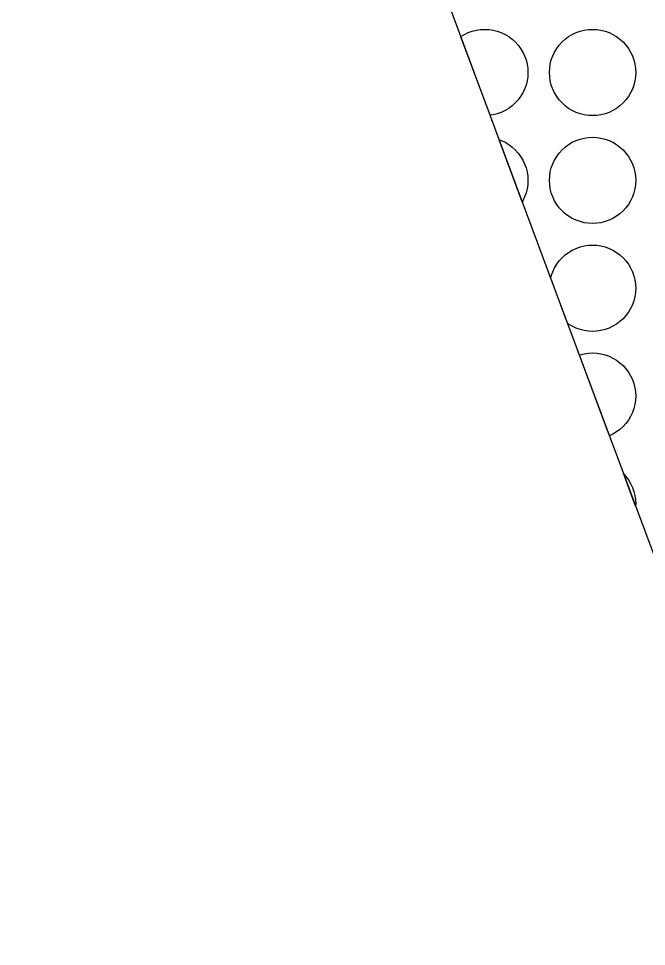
# Model space of a CAD drawing. Header units: millimetres. Extents: x 63 to 185, y -163 to -75.
# Drawn here: x 132.85 to 147.42, y -163.11 to -141.61 of the extents above; entities that cross this region are included whole.
import ezdxf

# ---------------------------------------------------------------- set-up
doc = ezdxf.new("R2010")
doc.units = ezdxf.units.MM
doc.layers.add('background', color=7, linetype='Continuous')
doc.layers.add('outline_2', color=3, linetype='Continuous')

msp = doc.modelspace()

# ---------------------------------------------------------------- linework, layer by layer
at = {"layer": 'background'}
for points in [[(143.107, -142.026), (143.11, -142.024), (143.195, -141.973), (143.283, -141.931), (143.376, -141.898), (143.471, -141.874), (143.568, -141.86), (143.666, -141.855), (143.764, -141.86), (143.861, -141.874), (143.956, -141.898), (144.049, -141.931), (144.137, -141.973), (144.222, -142.024), (144.3, -142.082), (144.373, -142.148), (144.439, -142.221), (144.497, -142.299), (144.548, -142.384), (144.59, -142.472), (144.623, -142.565), (144.647, -142.66), (144.661, -142.757), (144.666, -142.855), (144.661, -142.953), (144.647, -143.05), (144.623, -143.145), (144.59, -143.238), (144.548, -143.326), (144.497, -143.411), (144.439, -143.489), (144.373, -143.562), (144.3, -143.628), (144.222, -143.686), (144.137, -143.737), (144.049, -143.779), (143.956, -143.812), (143.861, -143.836), (143.787, -143.847)], [(147.166, -142.855), (147.161, -142.953), (147.147, -143.05), (147.123, -143.145), (147.09, -143.238), (147.048, -143.326), (146.997, -143.411), (146.939, -143.489), (146.873, -143.562), (146.8, -143.628), (146.722, -143.686), (146.637, -143.737), (146.549, -143.779), (146.456, -143.812), (146.361, -143.836), (146.264, -143.85), (146.166, -143.855), (146.068, -143.85), (145.971, -143.836), (145.876, -143.812), (145.783, -143.779), (145.695, -143.737), (145.61, -143.686), (145.532, -143.628), (145.459, -143.562), (145.393, -143.489), (145.335, -143.411), (145.284, -143.326), (145.242, -143.238), (145.209, -143.145), (145.185, -143.05), (145.171, -142.953), (145.166, -142.855), (145.171, -142.757), (145.185, -142.66), (145.209, -142.565), (145.242, -142.472), (145.284, -142.384), (145.335, -142.299), (145.393, -142.221), (145.459, -142.148), (145.532, -142.082), (145.61, -142.024), (145.695, -141.973), (145.783, -141.931), (145.876, -141.898), (145.971, -141.874), (146.068, -141.86), (146.166, -141.855), (146.264, -141.86), (146.361, -141.874), (146.456, -141.898), (146.549, -141.931), (146.637, -141.973), (146.722, -142.024), (146.8, -142.082), (146.873, -142.148), (146.939, -142.221), (146.997, -142.299), (147.048, -142.384), (147.09, -142.472), (147.123, -142.565), (147.147, -142.66), (147.161, -142.757)], [(143.998, -144.413), (144.049, -144.431), (144.137, -144.473), (144.222, -144.524), (144.3, -144.582), (144.373, -144.648), (144.439, -144.721), (144.497, -144.799), (144.548, -144.884), (144.59, -144.972), (144.623, -145.065), (144.647, -145.16), (144.661, -145.257), (144.666, -145.355), (144.661, -145.453), (144.647, -145.55), (144.623, -145.645), (144.59, -145.738), (144.548, -145.826), (144.534, -145.85)], [(147.166, -145.355), (147.161, -145.453), (147.147, -145.55), (147.123, -145.645), (147.09, -145.738), (147.048, -145.826), (146.997, -145.911), (146.939, -145.989), (146.873, -146.062), (146.8, -146.128), (146.722, -146.186), (146.637, -146.237), (146.549, -146.279), (146.456, -146.312), (146.361, -146.336), (146.264, -146.35), (146.166, -146.355), (146.068, -146.35), (145.971, -146.336), (145.876, -146.312), (145.783, -146.279), (145.695, -146.237), (145.61, -146.186), (145.532, -146.128), (145.459, -146.062), (145.393, -145.989), (145.335, -145.911), (145.284, -145.826), (145.242, -145.738), (145.209, -145.645), (145.185, -145.55), (145.171, -145.453), (145.166, -145.355), (145.171, -145.257), (145.185, -145.16), (145.209, -145.065), (145.242, -144.972), (145.284, -144.884), (145.335, -144.799), (145.393, -144.721), (145.459, -144.648), (145.532, -144.582), (145.61, -144.524), (145.695, -144.473), (145.783, -144.431), (145.876, -144.398), (145.971, -144.374), (146.068, -144.36), (146.166, -144.355), (146.264, -144.36), (146.361, -144.374), (146.456, -144.398), (146.549, -144.431), (146.637, -144.473), (146.722, -144.524), (146.8, -144.582), (146.873, -144.648), (146.939, -144.721), (146.997, -144.799), (147.048, -144.884), (147.09, -144.972), (147.123, -145.065), (147.147, -145.16), (147.161, -145.257)], [(145.195, -147.622), (145.209, -147.565), (145.242, -147.472), (145.284, -147.384), (145.335, -147.299), (145.393, -147.221), (145.459, -147.148), (145.532, -147.082), (145.61, -147.024), (145.695, -146.973), (145.783, -146.931), (145.876, -146.898), (145.971, -146.874), (146.068, -146.86), (146.166, -146.855), (146.264, -146.86), (146.361, -146.874), (146.456, -146.898), (146.549, -146.931), (146.637, -146.973), (146.722, -147.024), (146.8, -147.082), (146.873, -147.148), (146.939, -147.221), (146.997, -147.299), (147.048, -147.384), (147.09, -147.472), (147.123, -147.565), (147.147, -147.66), (147.161, -147.757), (147.166, -147.855), (147.161, -147.953), (147.147, -148.05), (147.123, -148.145), (147.09, -148.238), (147.048, -148.326), (146.997, -148.411), (146.939, -148.489), (146.873, -148.562), (146.8, -148.628), (146.722, -148.686), (146.637, -148.737), (146.549, -148.779), (146.456, -148.812), (146.361, -148.836), (146.264, -148.85), (146.166, -148.855), (146.068, -148.85), (145.971, -148.836), (145.876, -148.812), (145.783, -148.779), (145.695, -148.737), (145.61, -148.686), (145.584, -148.667)], [(145.859, -149.404), (145.876, -149.398), (145.971, -149.374), (146.068, -149.36), (146.166, -149.355), (146.264, -149.36), (146.361, -149.374), (146.456, -149.398), (146.549, -149.431), (146.637, -149.473), (146.722, -149.524), (146.8, -149.582), (146.873, -149.648), (146.939, -149.721), (146.997, -149.799), (147.048, -149.884), (147.09, -149.972), (147.123, -150.065), (147.147, -150.16), (147.161, -150.257), (147.166, -150.355), (147.161, -150.453), (147.147, -150.55), (147.123, -150.645), (147.09, -150.738), (147.048, -150.826), (146.997, -150.911), (146.939, -150.989), (146.873, -151.062), (146.8, -151.128), (146.722, -151.186), (146.637, -151.237), (146.557, -151.275)], [(146.889, -152.165), (146.939, -152.221), (146.997, -152.299), (147.048, -152.384), (147.09, -152.472), (147.123, -152.565), (147.147, -152.66), (147.161, -152.757), (147.166, -152.855), (147.164, -152.902)]]:
    msp.add_lwpolyline(points, close=True, dxfattribs=at)
at = {"layer": 'outline_2'}
msp.add_lwpolyline([(132.851, -114.523), (135.307, -121.108), (137.763, -127.694), (140.219, -134.279), (142.675, -140.865), (145.13, -147.45), (147.586, -154.036), (150.042, -160.621), (150.263, -161.122), (150.553, -161.575), (150.904, -161.974), (151.309, -162.315), (151.761, -162.59), (152.251, -162.796), (152.773, -162.927), (153.318, -162.976), (156.539, -163.021), (159.76, -163.065), (162.982, -163.11)], dxfattribs=at)

doc.saveas('drawing.dxf')
